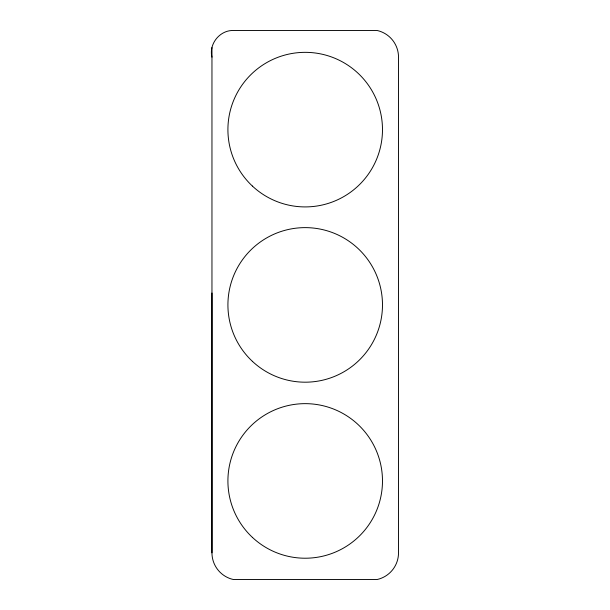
<?xml version="1.0" encoding="UTF-8"?>
<svg xmlns="http://www.w3.org/2000/svg" width="610" height="610" viewBox="0 0 610 610"><rect width="100%" height="100%" fill="white"/><g stroke="black" fill="none" stroke-linecap="round" stroke-linejoin="round"><path stroke-width="0.91" d="M211.96 57.149C208.62 44.072 219.791 30.111 233.279 30.5L377.193 30.5A27.32 27.32 0 0 1 398.513 57.149L398.513 552.851A27.32 27.32 0 0 1 377.193 579.5L233.279 579.5A27.32 27.32 0 0 1 211.96 552.851L211.975 293.006M211.96 47.61L211.96 552.851M252.387 361.333A77.287 77.287 0 0 0 380.472 322.431A77.287 77.287 0 0 0 282.735 230.961A77.287 77.287 0 0 0 252.387 361.333M252.387 537.364A77.287 77.287 0 0 0 380.472 498.454A77.287 77.287 0 0 0 282.735 406.984A77.287 77.287 0 0 0 252.387 537.364M252.387 186.058A77.287 77.287 0 0 0 380.472 147.147A77.287 77.287 0 0 0 282.735 55.678A77.287 77.287 0 0 0 252.387 186.058"/></g></svg>
